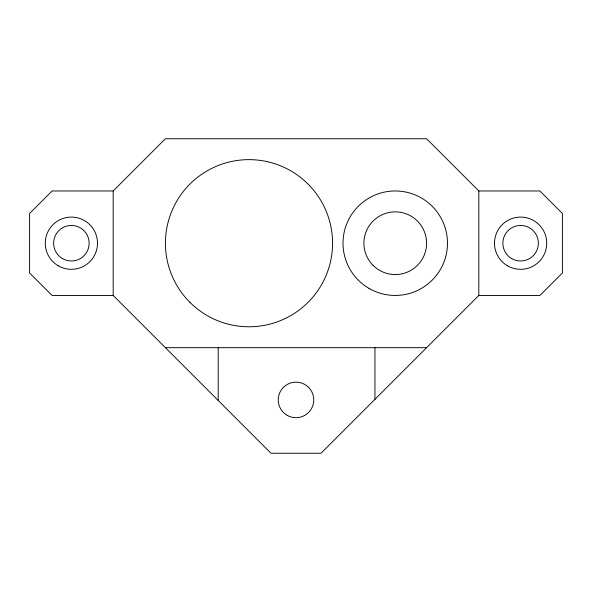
<?xml version="1.0" encoding="UTF-8"?>
<svg xmlns="http://www.w3.org/2000/svg" width="592" height="592" viewBox="0 0 592 592"><rect width="100%" height="100%" fill="white"/><g stroke="black" fill="none" stroke-linecap="round" stroke-linejoin="round"><path stroke-width="0.89" d="M113.176 190.972L165.412 138.743L426.588 138.743L478.824 190.972L478.824 295.445L321.012 453.257L270.988 453.257L113.176 295.445L113.176 190.972L52.066 190.972L29.6 213.438L29.6 272.979L52.066 295.445L113.176 295.445M478.824 190.972L539.934 190.972L562.4 213.438L562.4 272.979L539.934 295.445L478.824 295.445M165.412 347.682L426.588 347.682M374.958 347.682L374.958 399.311M218.204 347.682L218.204 400.473M189.891 302.305A83.576 83.576 0 0 0 329.714 264.839A83.576 83.576 0 0 0 227.358 162.482A83.576 83.576 0 0 0 189.891 302.305M373.086 265.371A31.339 31.339 0 0 0 425.522 251.319A31.339 31.339 0 0 0 387.138 212.935A31.339 31.339 0 0 0 373.086 265.371M369.127 288.445A52.237 52.237 0 0 0 447.485 243.208A52.237 52.237 0 0 0 369.127 197.972A52.237 52.237 0 0 0 369.127 288.445M287.12 415.295A17.76 17.76 0 0 0 313.76 399.918A17.76 17.76 0 0 0 287.12 384.534A17.76 17.76 0 0 0 287.12 415.295M58.327 265.83A26.115 26.115 0 0 0 97.502 243.208A26.115 26.115 0 0 0 58.327 220.594A26.115 26.115 0 0 0 58.327 265.83M62.508 258.593A17.76 17.76 0 0 0 89.148 243.208A17.76 17.76 0 0 0 62.508 227.831A17.76 17.76 0 0 0 62.508 258.593M511.732 258.593A17.76 17.76 0 0 0 538.372 243.208A17.76 17.76 0 0 0 511.732 227.831A17.76 17.76 0 0 0 511.732 258.593M507.551 265.83A26.115 26.115 0 0 0 546.727 243.208A26.115 26.115 0 0 0 507.551 220.594A26.115 26.115 0 0 0 507.551 265.83"/></g></svg>
